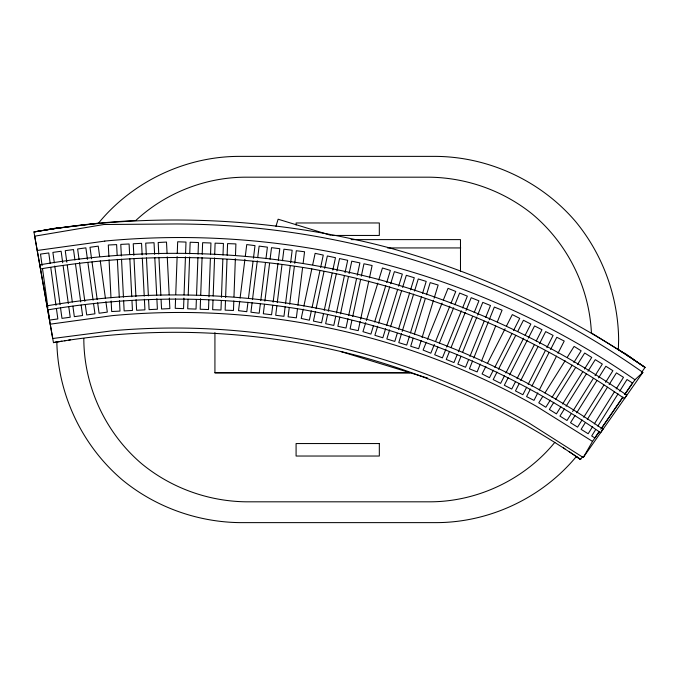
<?xml version="1.0" encoding="UTF-8"?>
<svg xmlns="http://www.w3.org/2000/svg" width="679" height="679" viewBox="0 0 679 679"><rect width="100%" height="100%" fill="white"/><g stroke="black" fill="none" stroke-linecap="round" stroke-linejoin="round"><path stroke-width="1.02" d="M83.848 338.482L83.823 339.5C84.137 386.818 105.568 432.922 141.563 463.638C170.896 487.845 208.139 501.331 246.146 501.815L429.264 501.815C477.295 501.976 524.511 479.518 554.853 442.326M175.581 298.819L175.233 308.325L183.551 308.631L183.941 298.073M175.734 294.593L177.134 256.569M177.253 253.394L177.677 241.783L185.995 242.08L185.571 253.7M184.051 294.898L185.452 256.874M188.058 299.278L187.71 308.784L196.027 309.089L196.375 299.583M188.219 295.051L189.611 257.027M189.73 253.853L190.154 242.233L198.472 242.539L198.047 254.158M196.537 295.357L197.928 257.333M200.577 298.675L200.186 309.242L208.504 309.548L208.852 300.042M200.695 295.509L202.087 257.485M202.206 254.311L202.631 242.692L210.948 242.997L210.524 254.617M208.971 296.876L210.371 258.843M213.011 300.194L212.663 309.7L220.981 310.006L221.329 300.5M213.172 295.968L214.564 257.944M214.683 254.769L215.107 243.15L223.425 243.455L223.001 255.075M221.447 297.334L222.848 259.302M225.496 300.653L225.139 310.159L233.457 310.464L233.814 300.958M225.606 297.487L227.007 259.454M227.159 255.228L227.584 243.608L235.902 243.914L235.477 255.533M233.966 296.731L235.358 258.707M239.704 301.221L238.533 310.668L246.791 311.695L247.971 302.248M240.094 298.081L244.924 259.268M245.314 256.119L246.749 244.584L255.007 245.611L253.445 258.198M248.489 298.056L253.055 261.347M252.096 302.766L250.924 312.204L259.183 313.231L260.354 303.793M252.486 299.617L257.307 260.804M257.706 257.664L259.132 246.121L267.399 247.148L265.964 258.691M260.753 300.644L265.438 262.883M264.487 304.302L263.316 313.749L271.575 314.767L272.746 305.329M264.878 301.162L269.571 263.393M270.089 259.2L271.524 247.665L279.79 248.692L278.356 260.227M273.136 302.18L277.966 263.376M276.879 305.847L275.708 315.285L283.966 316.312L285.138 306.874M277.27 302.698L281.963 264.937M282.481 260.736L283.915 249.201L292.174 250.228L290.612 262.815M285.528 303.725L290.222 265.964M289.271 307.383L288.1 316.821L296.358 317.848L297.529 308.41M289.661 304.234L294.355 266.474M294.745 263.325L296.307 250.738L304.565 251.765L303.131 263.308M297.92 305.261L302.613 267.501M303.207 309.166L301.221 318.468L309.361 320.208L311.347 310.906M303.869 306.068L311.822 268.85M312.705 264.717L315.132 253.352L323.272 255.083L320.624 267.492M312.009 307.808L319.962 270.59M315.421 311.78L313.435 321.082L321.574 322.814L323.56 313.511M316.083 308.673L324.027 271.464M324.689 268.358L327.337 255.958L335.477 257.697L332.829 270.098M324.223 310.413L332.167 273.196M327.634 314.385L325.648 323.688L333.788 325.428L335.774 316.125M328.297 311.279L336.241 274.07M336.903 270.963L339.551 258.563L347.69 260.303L345.042 272.703M336.436 313.019L344.38 275.81M339.839 316.991L337.853 326.293L345.993 328.033L347.979 318.731M340.502 313.893L348.454 276.676M349.116 273.578L351.764 261.169L359.904 262.909L357.256 275.309M348.641 315.625L356.594 278.415M351.832 320.632L350.067 328.899L358.206 330.639L360.193 321.337M352.715 316.499L360.659 279.281M361.321 276.183L363.969 263.775L372.109 265.514L369.461 277.923M360.634 319.266L368.799 281.021M275.954 226.319L278.127 219.215L330.656 235.282M365.735 322.567L362.951 331.666L370.904 334.102L373.382 326.022M366.354 320.547L377.804 283.151M378.729 280.121L382.447 267.993L390.4 270.429L386.691 282.557M374.621 321.973L385.765 285.587M377.668 326.226L374.884 335.324L382.846 337.76L385.63 328.661M378.602 323.196L389.738 286.81M390.671 283.78L394.38 271.651L402.341 274.087L398.632 286.215M386.563 325.631L397.699 289.246M389.61 329.884L386.826 338.982L394.788 341.418L397.257 333.33M390.535 326.854L401.679 290.468M402.605 287.429L406.322 275.309L414.283 277.745L410.566 289.874M398.497 329.29L409.641 292.904M401.552 333.542L398.768 342.632L406.721 345.068L409.505 335.978M402.172 331.513L413.621 294.117M414.546 291.087L418.264 278.959L426.217 281.395L422.508 293.523M410.439 332.939L421.574 296.562M413.18 338.201L410.702 346.29L418.663 348.726L421.141 340.637M414.419 334.161L425.249 298.785M426.488 294.745L430.197 282.617L438.159 285.053L434.136 298.191M422.066 337.607L433.516 300.211M426.268 342.25L423.102 350.084L430.817 353.207L434.382 344.389M427.456 339.305L442.105 303.046M443.294 300.11L448.047 288.346L455.77 291.461L451.017 303.224M435.57 341.444L449.829 306.161M437.845 346.927L434.679 354.761L442.394 357.884L445.959 349.065M439.432 343.005L453.682 307.723M454.871 304.786L459.624 293.022L467.347 296.146L462.594 307.901M446.748 347.105L461.406 310.846M449.422 351.603L446.256 359.446L453.971 362.561L457.137 354.718M451.009 347.682L465.259 312.399M466.057 310.439L471.201 297.699L478.924 300.822L474.171 312.578M458.325 351.781L472.584 316.499M460.999 356.28L457.833 364.122L465.548 367.237L468.714 359.403M462.577 352.359L476.836 317.076M477.634 315.124L482.777 302.376L490.493 305.499L485.748 317.263M469.902 356.458L484.161 321.175M472.576 360.956L469.41 368.799L477.125 371.914L480.291 364.08M473.764 358.02L488.413 321.761M489.211 319.801L494.354 307.061L502.07 310.176L497.317 321.939M481.479 361.135L495.738 325.861M485.918 366.388L482.073 373.925L489.491 377.702L493.336 370.174M487.352 363.571L505.117 328.721M506.551 325.895L512.314 314.598L519.732 318.375L513.494 330.622M494.77 367.347L512.051 333.44M497.036 372.058L493.2 379.595L500.618 383.372L504.455 375.843M498.479 369.24L515.76 335.333M517.678 331.564L523.441 320.267L530.851 324.044L525.096 335.35M505.897 373.017L523.653 338.167M508.164 377.728L504.327 385.265L511.745 389.042L515.582 381.513M509.606 374.91L527.362 340.06M528.321 338.176L534.56 325.937L541.978 329.714L536.223 341.019M517.025 378.687L534.297 344.779M519.291 383.397L515.446 390.934L522.864 394.711L526.709 387.183M520.725 380.579L538.006 346.672M539.449 343.846L545.687 331.607L553.105 335.384L546.867 347.623M528.143 384.356L545.424 350.449M530.418 389.067L526.573 396.604L533.991 400.381L537.827 392.852M531.852 386.249L549.133 352.342M550.576 349.515L556.814 337.276L564.224 341.053L557.985 353.292M539.27 390.026L556.551 356.119M583.244 457.536L642.86 372.389A813.408 813.408 0 0 0 175.241 223.977L103.828 224.511L34.697 236.182L52.741 338.515L113.215 330.673A709.207 709.207 0 0 1 528.627 422.779L583.244 457.536L592.521 441.392L599.099 431.844M542.699 396.57L538.77 402.842L545.823 407.256L550.313 400.084M544.94 392.98L565.132 360.727M567.372 357.146L574.103 346.392L581.156 350.814L573.865 362.459M551.993 397.402L572.185 365.149M553.843 402.299L549.353 409.462L556.407 413.876L560.896 406.713M555.524 399.608L575.716 367.356M577.396 364.665L584.687 353.021L591.74 357.434L584.449 369.079M562.577 404.022L582.769 371.769M564.427 408.919L559.937 416.091L566.99 420.505L571.48 413.333M566.108 406.229L586.3 373.976M587.98 371.294L595.271 359.641L602.324 364.063L595.033 375.708M572.601 411.542L593.353 378.398M575.011 415.548L570.521 422.711L577.574 427.133L582.064 419.962M576.692 412.857L596.883 380.605M598.564 377.914L605.855 366.27L612.908 370.683L605.617 382.328M583.745 417.271L603.937 385.018M585.026 423.068L581.105 429.34L588.158 433.754L592.648 426.59M587.276 419.486L607.467 387.225M609.148 384.543L616.439 372.89L623.492 377.312L616.201 388.957M594.329 423.9L614.52 391.647M595.61 429.688L591.689 435.96L594.812 437.921L598.997 431.819M597.86 426.106L618.043 393.854M619.732 391.163L627.023 379.519L632.497 383.015L624.722 394.346M600.796 429.204L622.923 396.96M601.484 428.373L622.414 397.987M624.807 394.507L634.967 379.756L642.86 372.389M54.388 228.628L33.95 231.946L53.463 342.615C154.608 325.317 259.106 329.841 358.368 355.889C437.641 377.668 512.925 412.798 580.596 459.479L582.421 456.874M641.4 372.635L645.05 367.424L621.497 351.552L591.417 332.948C589.27 286.979 567.211 242.929 531.742 213.63C502.74 190.476 466.354 177.643 429.264 177.185L246.146 177.185C205.601 177.117 165.447 192.912 135.766 220.522C101.638 222.22 67.611 226.031 33.95 231.946C151.205 211.899 272.355 217.144 387.42 247.334C479.323 272.585 566.6 313.316 645.05 367.424L633.261 359.352M46.248 229.782L58.538 227.618M61.899 341.189L53.463 342.615L56.841 342.063C57.927 394.923 82.346 446.137 122.746 480.24C155.703 507.137 197.385 522.092 239.899 522.626L435.511 522.626C489.228 522.796 542.071 497.911 576.318 456.568L580.121 459.148M64.429 340.782L66.118 340.519M68.655 340.128L70.344 339.873M55.406 228.475L98.404 223.255C132.643 181.429 185.817 156.195 239.899 156.374L435.511 156.374C488.897 156.73 540.908 180.911 575.571 221.515C602.876 254.608 618.094 296.621 618.637 339.5L618.348 349.575L624.332 353.453M37.328 250.458L104.821 241.104M50.322 324.163L111.882 315.684A723.78 723.78 0 0 1 536.563 406.373L592.521 441.392M331.912 235.452L379.323 235.452L379.323 222.967L296.086 222.967L296.086 225.046M351.128 239.611L460.481 239.611L460.481 271.32M387.556 247.937L460.735 247.937M214.929 332.625L214.929 372.796L410.328 372.796M214.929 372.796L409.675 372.796M340.434 351.425L427.685 378.101M563.502 447.911L564.936 448.861M628.058 355.898L630.29 357.375M569.231 451.705L572.083 453.623M572.796 454.107L580.596 459.479M624.595 353.105L634.823 360.269M99.677 256.62L98.234 246.146L89.993 247.283L91.58 258.801M100.254 260.804L105.449 298.505M105.882 301.646L107.324 312.111L99.083 313.248L97.64 302.783M92.013 261.941L97.207 299.634M87.455 259.37L85.868 247.852L77.618 248.989L79.061 259.454M87.888 262.51L93.082 300.203M93.515 303.343L94.958 313.817L86.708 314.954L85.265 304.481M79.494 262.603L84.833 301.34M74.936 260.023L73.493 249.558L65.252 250.687L66.839 262.213M75.513 264.216L80.708 301.909M81.14 305.049L82.583 315.523L74.342 316.66L72.899 306.187M67.272 265.353L72.322 302.002M62.714 262.773L61.127 251.255L52.886 252.393L54.328 262.866M63.147 265.922L68.341 303.615M68.774 306.755L70.217 317.229L61.976 318.366L60.533 307.893M54.761 266.007L60.1 304.752M50.204 263.435L48.761 252.961L40.511 254.099L42.098 265.616M50.781 267.619L55.975 305.321M56.408 308.461L57.851 318.935L49.601 320.064L48.158 309.599M42.531 268.757L47.87 307.502M167.093 253.691L166.499 242.072L158.19 242.496L158.776 254.107M167.246 256.857L169.173 294.856M169.334 298.022L169.869 308.58L161.56 309.004L161.076 299.498M158.937 257.273L160.864 295.28M154.617 254.319L154.031 242.709L145.722 243.124L146.308 254.744M154.778 257.485L156.705 295.492M156.866 298.658L157.401 309.217L149.083 309.632L148.608 300.135M146.469 257.91L148.387 295.908M142.149 254.948L141.563 243.337L133.245 243.761L133.839 255.372M142.31 258.113L144.237 296.12M144.398 299.286L144.933 309.845L136.615 310.269L136.08 299.711M134.001 258.538L135.919 296.545M129.63 254.523L129.095 243.973L120.777 244.389L121.363 256M129.842 258.75L131.76 296.748M131.981 300.975L132.456 310.473L124.147 310.897L123.612 300.339M121.524 259.166L123.451 297.173M117.153 255.16L116.618 244.601L108.309 245.017L108.895 256.637M117.374 259.378L119.292 297.385M119.453 300.551L119.988 311.109L111.679 311.525L111.144 300.967M109.056 259.802L110.983 297.801M104.812 241.062A799.03 799.03 0 0 1 634.958 379.765M602.859 429.204L600.626 432.71C512.076 371.337 410.676 329.154 304.659 309.913C219.75 295.501 132.719 295.526 47.81 309.896L47.267 305.771C153.751 287.565 263.775 292.343 368.273 319.758C451.976 342.742 531.419 379.909 602.859 429.204M626.7 395.093L624.468 398.598C530.953 333.788 423.866 289.254 311.899 268.926C222.211 253.7 130.275 253.734 40.579 268.901L40.044 264.785C152.495 245.552 268.672 250.602 379.026 279.553C467.398 303.819 551.28 343.056 626.7 395.093M379.323 443.548L296.086 443.548L296.086 456.033L379.323 456.033L379.323 443.548"/></g></svg>
